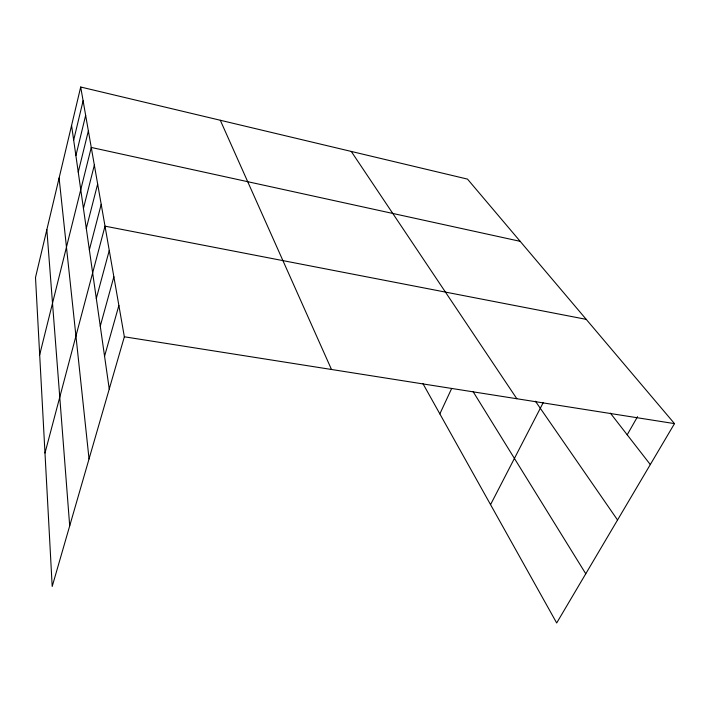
<?xml version="1.0" encoding="UTF-8"?>
<svg xmlns="http://www.w3.org/2000/svg" width="710" height="710" viewBox="0 0 710 710"><rect width="100%" height="100%" fill="white"/><g stroke="black" fill="none" stroke-linecap="round" stroke-linejoin="round"><path stroke-width="1.06" d="M80.7 87.019L35.5 277.486L52.194 586.46L124.348 336.788L80.7 87.019L467.491 179.106L674.5 423.621L556.684 622.981L422.974 383.693M73.671 140.101L83.105 100.776M75.89 155.623L85.653 115.366M78.242 172.113L88.368 130.897M39.68 354.814L91.262 147.449L520.164 241.329M83.434 208.394L94.35 165.119M86.292 228.416L97.652 184.032M89.362 249.858L101.202 204.329M44.987 453.033L105.009 226.162L586.229 319.358M96.303 298.466L109.26 250.452M100.261 326.165L113.857 276.793M104.565 356.242L118.872 305.469M439.845 413.886L451.684 388.45M490.557 504.632L543.319 402.446M627.196 434.804L637.527 416.672M124.348 336.788L674.5 423.621M610.387 413.149L650.307 464.562M535.411 401.203L617.54 519.995M351.255 151.434L516.836 398.736M473.1 391.618L585.768 573.769M220.295 120.256L331.49 369.484M71.577 125.466L109.251 389.018M59.099 178.059L89.043 458.944M46.842 229.685L69.695 525.906"/></g></svg>
